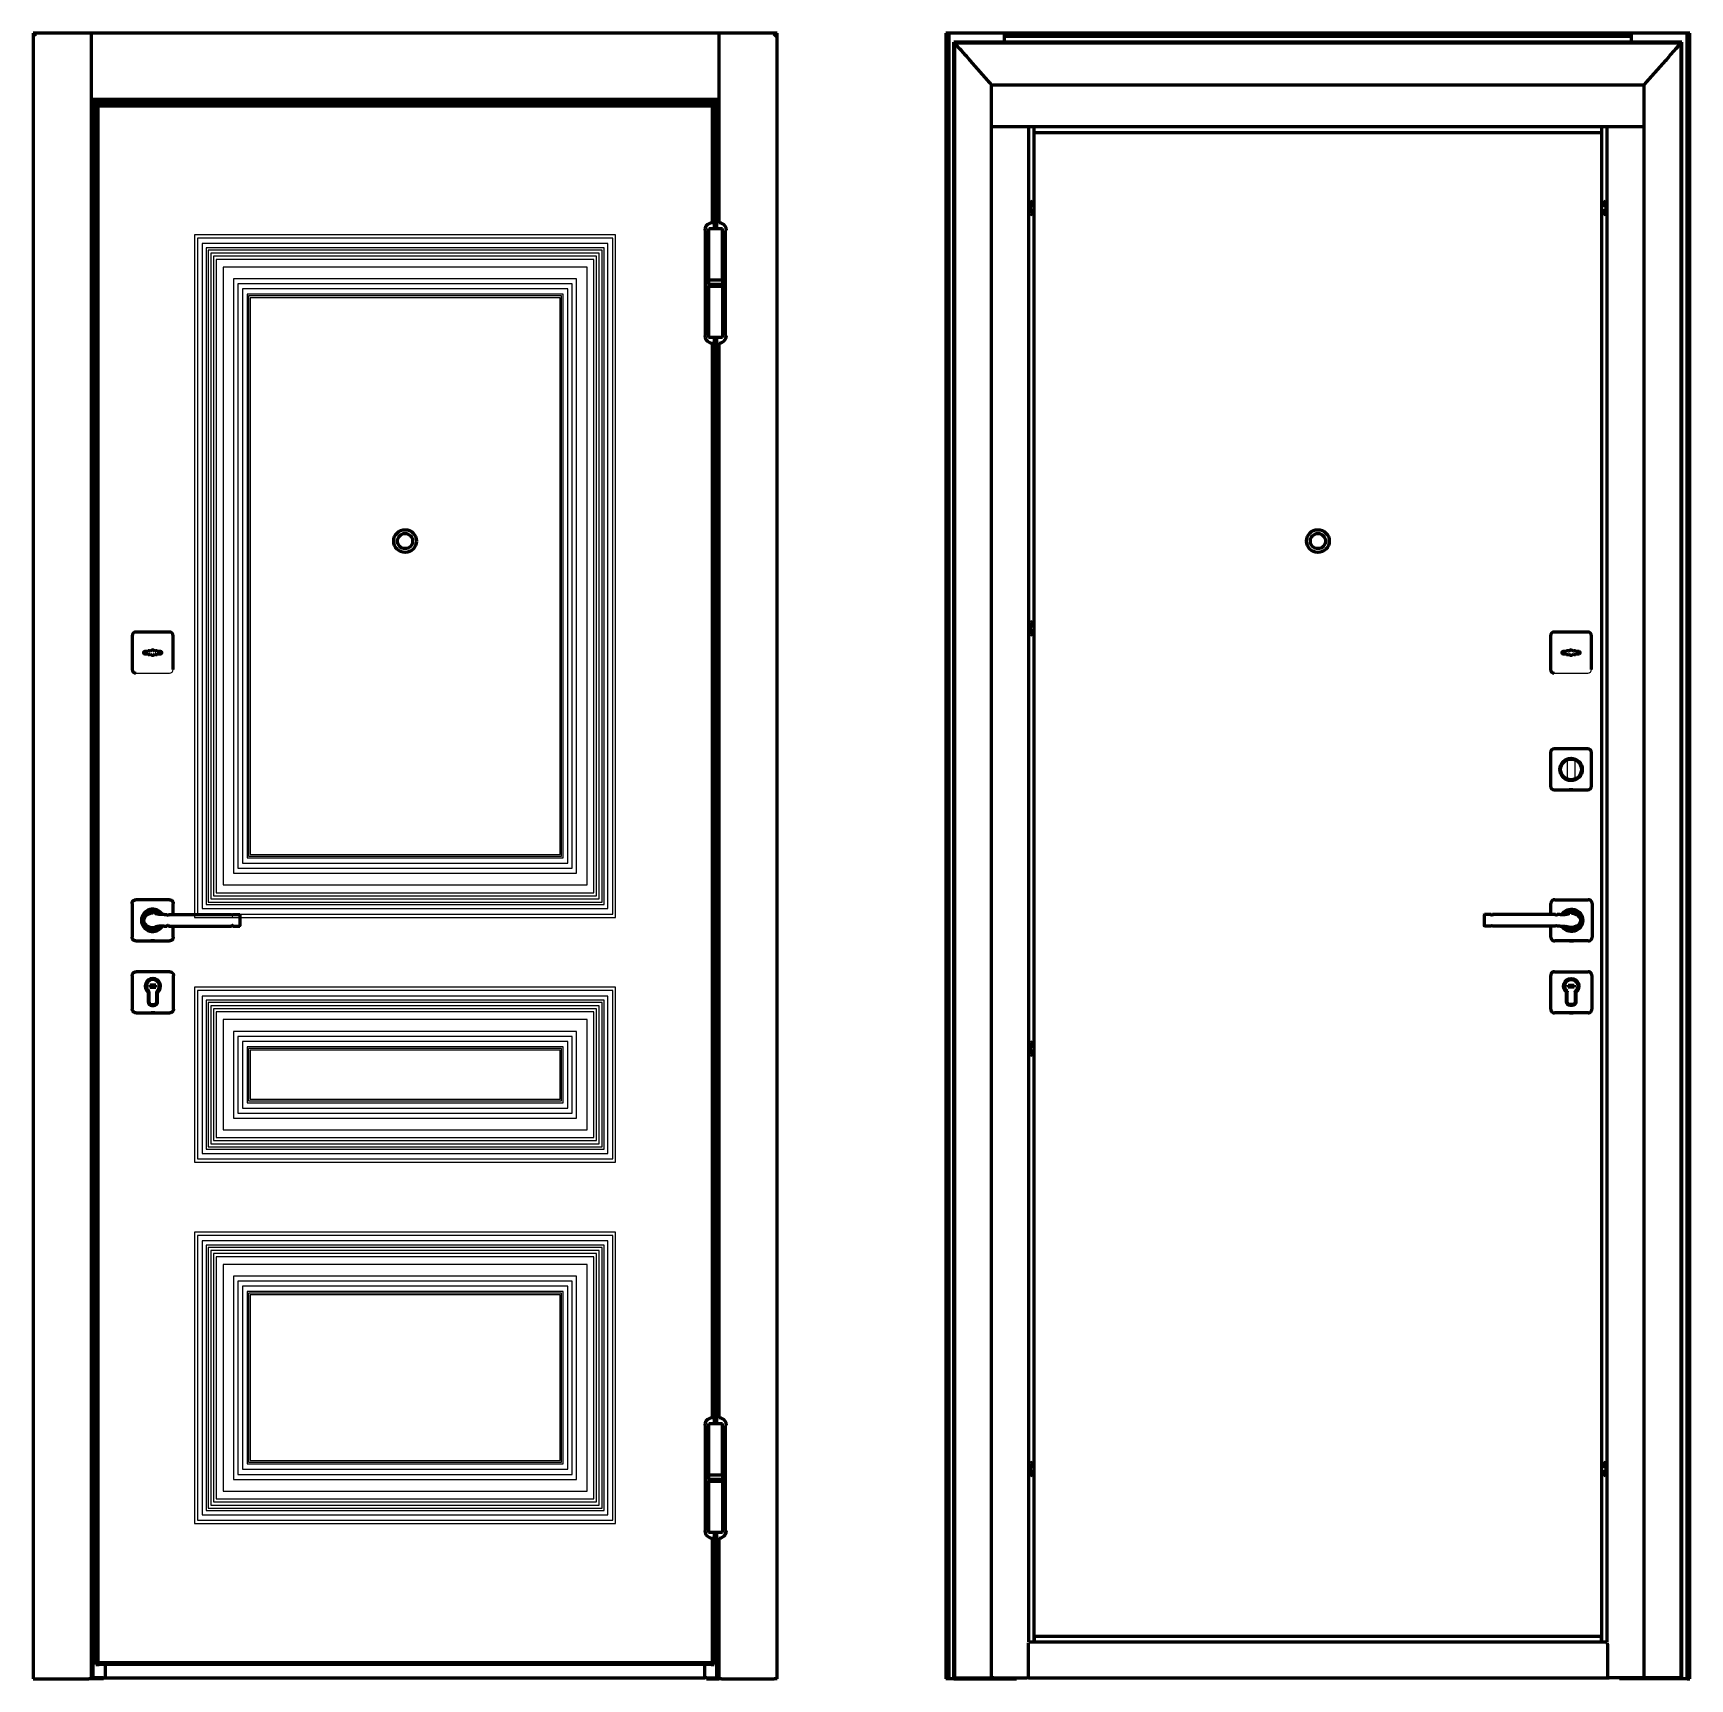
# Model space of a CAD drawing. Header units: millimetres. Extents: x 0 to 2183, y 0 to 2170.
import ezdxf

# ---------------------------------------------------------------- set-up
doc = ezdxf.new("R2010")
doc.units = ezdxf.units.MM
doc.linetypes.add('K5LT_BASIC', pattern=[0])
doc.layers.add('Системный слой', color=7, linetype='Continuous')

# ---------------------------------------------------------------- blocks, each defined once
blk = doc.blocks.new('U5')
at = {"layer": 'Системный слой', "color": 150, "linetype": 'K5LT_BASIC', "lineweight": 60, "true_color": 0x0080ff}
for p, q in [((1426.58, -689.83), (1426.58, -698.69)), ((1436.43, -688.83), (1427.58, -688.83)), ((1437.43, -692.76), (1437.43, -689.83)), ((1435.01, -692.76), (1435.01, -692.76)), ((1435.01, -692.76), (1435.8, -692.76)), ((1436.21, -692.76), (1452.8, -692.76)), ((1453.21, -692.76), (1454.95, -692.76)), ((1455.01, -692.82), (1455.01, -695.7)), ((1435.01, -695.76), (1435.8, -695.76)), ((1436.21, -695.76), (1452.8, -695.76)), ((1437.43, -698.69), (1437.43, -695.76)), ((1453.21, -695.76), (1454.95, -695.76)), ((1427.58, -699.69), (1431.46, -699.69)), ((1431.46, -699.66), (1431.46, -699.69)), ((1431.46, -699.66), (1432.56, -699.66)), ((1431.46, -699.69), (1431.46, -699.69)), ((1431.51, -699.67), (1431.51, -699.66)), ((1432.51, -699.67), (1431.51, -699.67)), ((1432.51, -699.67), (1432.51, -699.66)), ((1432.56, -699.69), (1432.56, -699.66)), ((1432.56, -699.69), (1436.43, -699.69)), ((1432.56, -699.69), (1432.56, -699.69))]:
    blk.add_line(p, q, dxfattribs=at)
for centre, radius, start, end in [((1432.01, -694.26), 2.97, 30.5345, 329.4655), ((1432.01, -694.26), 2.95, 30.7858, 329.2142), ((1435.8, -692.82), 0.06, 16.6015, 90), ((1436.01, -692.76), 0.15, 196.6015, 343.3985), ((1436.21, -692.82), 0.06, 90, 163.3985), ((1452.8, -692.82), 0.06, 16.6015, 90), ((1453.01, -692.76), 0.15, 196.6015, 343.3985), ((1453.21, -692.82), 0.06, 90, 163.3985), ((1454.95, -692.82), 0.06, 0, 90), ((1435.8, -695.7), 0.06, 270, 343.3984), ((1436.01, -695.76), 0.15, 16.6015, 163.3985), ((1436.21, -695.7), 0.06, 196.6016, 270), ((1452.8, -695.7), 0.06, 270, 343.3984), ((1453.01, -695.76), 0.15, 16.6015, 163.3985), ((1453.21, -695.7), 0.06, 196.6016, 270), ((1454.95, -695.7), 0.06, 270, 0)]:
    blk.add_arc(centre, radius, start, end, dxfattribs=at)
for ratio, start_param, end_param in [(0.916667, 4.712389, 8.624715), (0.770833, 4.712389, 8.110711), (0.770833, 4.712389, 8.110711), (0.916667, 3.941656, 4.712389)]:
    blk.add_ellipse((1432.01, -694.26), major_axis=(-2.4, 0), ratio=ratio, start_param=start_param, end_param=end_param, dxfattribs=at)
for points, knots in [([(1426.58, -689.83), (1426.58, -689.79), (1426.58, -689.74), (1426.59, -689.66), (1426.6, -689.62), (1426.62, -689.54), (1426.63, -689.5), (1426.66, -689.42), (1426.68, -689.39), (1426.72, -689.31), (1426.74, -689.28), (1426.79, -689.21), (1426.82, -689.18), (1426.87, -689.12), (1426.9, -689.09), (1426.97, -689.03), (1427, -689.01), (1427.07, -688.96), (1427.11, -688.94), (1427.18, -688.91), (1427.22, -688.89), (1427.3, -688.87), (1427.34, -688.86), (1427.42, -688.84), (1427.46, -688.83), (1427.53, -688.83), (1427.55, -688.83), (1427.58, -688.83)], [0, 0, 0, 0, 5.792638, 5.792638, 11.619184, 11.619184, 17.446547, 17.446547, 23.222375, 23.222375, 29.003924, 29.003924, 34.833107, 34.833107, 40.631634, 40.631634, 46.436736, 46.436736, 52.265293, 52.265293, 58.041451, 58.041451, 63.812714, 63.812714, 69.643921, 69.643921, 73, 73, 73, 73]), ([(1436.43, -688.83), (1436.48, -688.83), (1436.52, -688.83), (1436.6, -688.84), (1436.64, -688.85), (1436.72, -688.87), (1436.76, -688.88), (1436.84, -688.91), (1436.88, -688.93), (1436.95, -688.97), (1436.98, -688.99), (1437.05, -689.04), (1437.08, -689.07), (1437.15, -689.12), (1437.17, -689.15), (1437.23, -689.22), (1437.25, -689.25), (1437.3, -689.32), (1437.32, -689.36), (1437.35, -689.43), (1437.37, -689.47), (1437.4, -689.55), (1437.41, -689.59), (1437.42, -689.67), (1437.43, -689.71), (1437.43, -689.78), (1437.43, -689.8), (1437.43, -689.83)], [0, 0, 0, 0, 5.792638, 5.792638, 11.619184, 11.619184, 17.446547, 17.446547, 23.222375, 23.222375, 29.003924, 29.003924, 34.833107, 34.833107, 40.631634, 40.631634, 46.436736, 46.436736, 52.265293, 52.265293, 58.041451, 58.041451, 63.812714, 63.812714, 69.643921, 69.643921, 73, 73, 73, 73]), ([(1435.01, -692.76), (1435.01, -692.76), (1435, -692.76), (1435, -692.76), (1435, -692.76), (1435, -692.76), (1435, -692.76), (1435, -692.76), (1435, -692.76), (1435, -692.76), (1434.99, -692.76), (1434.99, -692.76), (1434.98, -692.76), (1434.97, -692.76), (1434.96, -692.76), (1434.93, -692.76), (1434.91, -692.76), (1434.85, -692.76), (1434.81, -692.75), (1434.71, -692.75), (1434.65, -692.75), (1434.58, -692.75), (1434.57, -692.75), (1434.56, -692.75), (1434.55, -692.75), (1434.49, -692.74), (1434.43, -692.74), (1434.31, -692.74), (1434.24, -692.73), (1434.13, -692.72), (1434.08, -692.72), (1433.95, -692.71), (1433.86, -692.7), (1433.7, -692.68), (1433.63, -692.67), (1433.49, -692.65), (1433.43, -692.64), (1433.31, -692.63), (1433.25, -692.62), (1433.16, -692.6), (1433.12, -692.59), (1433.05, -692.58), (1433.03, -692.57), (1432.98, -692.56), (1432.97, -692.56), (1432.94, -692.55), (1432.93, -692.55), (1432.92, -692.54), (1432.92, -692.54), (1432.9, -692.54), (1432.9, -692.54), (1432.9, -692.54), (1432.9, -692.54), (1432.89, -692.54), (1432.89, -692.54), (1432.88, -692.53), (1432.88, -692.53), (1432.87, -692.53), (1432.87, -692.53), (1432.86, -692.53), (1432.85, -692.52), (1432.84, -692.52), (1432.83, -692.52), (1432.82, -692.51), (1432.8, -692.51), (1432.78, -692.51), (1432.76, -692.5), (1432.73, -692.49), (1432.71, -692.49), (1432.68, -692.48), (1432.66, -692.48), (1432.63, -692.47), (1432.63, -692.47), (1432.61, -692.47)], [0, 0, 0, 0, 0.00149, 0.00149, 0.00447, 0.00447, 0.010435, 0.010435, 0.022377, 0.022377, 0.046319, 0.046319, 0.094425, 0.094425, 0.191506, 0.191506, 0.388877, 0.388877, 0.79414, 0.79414, 1.390867, 1.390867, 1.493737, 1.493737, 1.576249, 1.576249, 2.126237, 2.126237, 2.894719, 2.894719, 3.414314, 3.414314, 4.465033, 4.465033, 5.515752, 5.515752, 6.566471, 6.566471, 7.644887, 7.644887, 8.677531, 8.677531, 9.672024, 9.672024, 10.584574, 10.584574, 11.415412, 11.415412, 12.24625, 12.24625, 12.420183, 12.420183, 12.54602, 12.54602, 12.671858, 12.671858, 12.797695, 12.797695, 12.923532, 12.923532, 13.04937, 13.04937, 13.175207, 13.175207, 13.301045, 13.301045, 13.53574, 13.53574, 13.770435, 13.770435, 14.00513, 14.00513, 14.193868, 14.193868, 14.193868, 14.193868]), ([(1427.58, -699.69), (1427.58, -699.69), (1427.58, -699.69), (1427.54, -699.68), (1427.49, -699.68), (1427.41, -699.67), (1427.37, -699.66), (1427.29, -699.64), (1427.25, -699.63), (1427.17, -699.6), (1427.13, -699.58), (1427.06, -699.54), (1427.03, -699.52), (1426.96, -699.47), (1426.93, -699.45), (1426.87, -699.39), (1426.84, -699.36), (1426.78, -699.29), (1426.76, -699.26), (1426.71, -699.19), (1426.69, -699.15), (1426.66, -699.08), (1426.64, -699.04), (1426.62, -698.96), (1426.6, -698.92), (1426.59, -698.84), (1426.58, -698.8), (1426.58, -698.73), (1426.58, -698.71), (1426.58, -698.69)], [0, 0, 0, 0, 0.000117, 0.000117, 5.792638, 5.792638, 11.619184, 11.619184, 17.446547, 17.446547, 23.222375, 23.222375, 29.003924, 29.003924, 34.833107, 34.833107, 40.631634, 40.631634, 46.436736, 46.436736, 52.265293, 52.265293, 58.041451, 58.041451, 63.812714, 63.812714, 69.643921, 69.643921, 73, 73, 73, 73]), ([(1435.01, -695.76), (1435.01, -695.76), (1435, -695.76), (1435, -695.76), (1435, -695.76), (1435, -695.76), (1435, -695.76), (1435, -695.76), (1435, -695.76), (1434.99, -695.76), (1434.99, -695.76), (1434.98, -695.76), (1434.97, -695.76), (1434.95, -695.76), (1434.94, -695.76), (1434.9, -695.76), (1434.87, -695.76), (1434.8, -695.76), (1434.74, -695.76), (1434.65, -695.76), (1434.61, -695.76), (1434.56, -695.77), (1434.55, -695.77), (1434.53, -695.77), (1434.53, -695.77), (1434.45, -695.77), (1434.38, -695.77), (1434.29, -695.78), (1434.29, -695.78), (1434.26, -695.78), (1434.25, -695.78), (1434.21, -695.79), (1434.18, -695.79), (1434.11, -695.79), (1434.08, -695.79), (1433.95, -695.81), (1433.86, -695.81), (1433.7, -695.83), (1433.63, -695.84), (1433.49, -695.86), (1433.43, -695.87), (1433.31, -695.89), (1433.25, -695.9), (1433.16, -695.91), (1433.12, -695.92), (1433.05, -695.94), (1433.03, -695.94), (1432.98, -695.95), (1432.97, -695.96), (1432.94, -695.96), (1432.93, -695.96), (1432.92, -695.97), (1432.92, -695.97), (1432.9, -695.97), (1432.9, -695.97), (1432.9, -695.97), (1432.9, -695.97), (1432.89, -695.98), (1432.89, -695.98), (1432.88, -695.98), (1432.88, -695.98), (1432.87, -695.98), (1432.87, -695.98), (1432.86, -695.99), (1432.85, -695.99), (1432.84, -695.99), (1432.83, -696), (1432.82, -696), (1432.8, -696), (1432.78, -696.01), (1432.76, -696.01), (1432.73, -696.02), (1432.71, -696.03), (1432.68, -696.03), (1432.66, -696.04), (1432.63, -696.04), (1432.63, -696.04), (1432.61, -696.05)], [0, 0, 0, 0, 0.004175, 0.004175, 0.00835, 0.00835, 0.0167, 0.0167, 0.0334, 0.0334, 0.0668, 0.0668, 0.133601, 0.133601, 0.267201, 0.267201, 0.534403, 0.534403, 1.045911, 1.045911, 1.494946, 1.494946, 1.577459, 1.577459, 1.642638, 1.642638, 2.41112, 2.41112, 2.516394, 2.516394, 2.670003, 2.670003, 2.977221, 2.977221, 3.415523, 3.415523, 4.466242, 4.466242, 5.516961, 5.516961, 6.56768, 6.56768, 7.646097, 7.646097, 8.678741, 8.678741, 9.673234, 9.673234, 10.585783, 10.585783, 11.416621, 11.416621, 12.247459, 12.247459, 12.421392, 12.421392, 12.547229, 12.547229, 12.673067, 12.673067, 12.798904, 12.798904, 12.924742, 12.924742, 13.050579, 13.050579, 13.176417, 13.176417, 13.302254, 13.302254, 13.536949, 13.536949, 13.771644, 13.771644, 14.00634, 14.00634, 14.195077, 14.195077, 14.195077, 14.195077]), ([(1437.43, -698.69), (1437.43, -698.73), (1437.43, -698.77), (1437.42, -698.85), (1437.41, -698.89), (1437.39, -698.97), (1437.38, -699.01), (1437.35, -699.09), (1437.33, -699.13), (1437.29, -699.2), (1437.27, -699.24), (1437.22, -699.3), (1437.19, -699.34), (1437.14, -699.4), (1437.11, -699.43), (1437.04, -699.48), (1437.01, -699.5), (1436.94, -699.55), (1436.9, -699.57), (1436.83, -699.61), (1436.79, -699.62), (1436.71, -699.65), (1436.67, -699.66), (1436.59, -699.67), (1436.55, -699.68), (1436.48, -699.68), (1436.46, -699.69), (1436.43, -699.69)], [0, 0, 0, 0, 5.792638, 5.792638, 11.619184, 11.619184, 17.446547, 17.446547, 23.222375, 23.222375, 29.003924, 29.003924, 34.833107, 34.833107, 40.631634, 40.631634, 46.436736, 46.436736, 52.265293, 52.265293, 58.041451, 58.041451, 63.812714, 63.812714, 69.643921, 69.643921, 73, 73, 73, 73])]:
    blk.add_open_spline(points, degree=3, knots=knots, dxfattribs=at)
blk = doc.blocks.new('U7')
at = {"layer": 'Системный слой', "color": 150, "linetype": 'K5LT_BASIC', "lineweight": 60, "true_color": 0x0080ff}
for p, q in [((1432.87, -711.38), (1431.27, -711.38)), ((1431.27, -711.38), (1431.27, -711.88)), ((1432.87, -711.88), (1432.87, -711.38)), ((1431.27, -711.88), (1432.87, -711.88))]:
    blk.add_line(p, q, dxfattribs=at)
blk = doc.blocks.new('U6')
at = {"layer": 'Системный слой', "color": 150, "linetype": 'K5LT_BASIC', "lineweight": 60, "true_color": 0x0080ff}
for p, q in [((1426.64, -708.8), (1426.64, -717.66)), ((1436.49, -707.8), (1427.64, -707.8)), ((1437.49, -717.66), (1437.49, -708.8)), ((1430.82, -713.13), (1430.82, -715.7)), ((1430.82, -715.7), (1430.82, -715.73)), ((1431.04, -713.12), (1431.04, -715.68)), ((1433.1, -715.68), (1433.1, -713.12)), ((1433.32, -715.7), (1433.32, -713.13)), ((1433.32, -715.73), (1433.32, -715.7)), ((1427.64, -718.66), (1431.52, -718.66)), ((1431.52, -718.63), (1431.52, -718.66)), ((1431.52, -718.63), (1432.62, -718.63)), ((1431.52, -718.66), (1431.52, -718.66)), ((1431.57, -718.64), (1431.57, -718.63)), ((1432.57, -718.64), (1431.57, -718.64)), ((1431.82, -716.7), (1432.32, -716.7)), ((1431.82, -716.73), (1432.32, -716.73)), ((1431.84, -716.48), (1432.3, -716.48)), ((1432.57, -718.64), (1432.57, -718.63)), ((1432.62, -718.66), (1432.62, -718.63)), ((1432.62, -718.66), (1436.49, -718.66)), ((1432.62, -718.66), (1432.62, -718.66))]:
    blk.add_line(p, q, dxfattribs=at)
for centre, radius, start, end in [((1432.07, -711.63), 2, 311.2306, 228.7694), ((1432.07, -711.62), 1.96, 309.6246, 230.3754), ((1432.07, -711.62), 1.74, 309.3469, 230.6531), ((1430.62, -713.29), 0.2, 0, 48.7694), ((1431.82, -715.7), 1, 180, 270), ((1431.82, -715.73), 1, 180, 270), ((1430.84, -713.12), 0.2, 359.9998, 50.6531), ((1431.84, -715.68), 0.8, 179.9998, 270), ((1432.3, -715.68), 0.8, 270, 0.0002), ((1432.32, -715.7), 1, 270, 0), ((1432.32, -715.73), 1, 270, 0), ((1433.3, -713.12), 0.2, 129.3469, 180.0002), ((1433.52, -713.29), 0.2, 131.2306, 180)]:
    blk.add_arc(centre, radius, start, end, dxfattribs=at)
for points in [[(1426.64, -708.8), (1426.64, -708.76), (1426.64, -708.72), (1426.65, -708.64), (1426.66, -708.6), (1426.68, -708.51), (1426.69, -708.47), (1426.72, -708.4), (1426.74, -708.36), (1426.78, -708.29), (1426.8, -708.25), (1426.85, -708.18), (1426.88, -708.15), (1426.93, -708.09), (1426.96, -708.06), (1427.03, -708.01), (1427.06, -707.98), (1427.13, -707.94), (1427.17, -707.92), (1427.24, -707.88), (1427.28, -707.87), (1427.36, -707.84), (1427.4, -707.83), (1427.48, -707.81), (1427.52, -707.81), (1427.59, -707.8), (1427.61, -707.8), (1427.64, -707.8)], [(1436.49, -707.8), (1436.54, -707.8), (1436.58, -707.81), (1436.66, -707.82), (1436.7, -707.82), (1436.78, -707.84), (1436.82, -707.86), (1436.9, -707.89), (1436.94, -707.9), (1437.01, -707.94), (1437.05, -707.97), (1437.11, -708.02), (1437.15, -708.04), (1437.21, -708.1), (1437.23, -708.13), (1437.29, -708.19), (1437.31, -708.23), (1437.36, -708.3), (1437.38, -708.33), (1437.41, -708.41), (1437.43, -708.45), (1437.46, -708.53), (1437.47, -708.57), (1437.48, -708.65), (1437.49, -708.69), (1437.49, -708.75), (1437.49, -708.78), (1437.49, -708.8)], [(1427.64, -718.66), (1427.6, -718.66), (1427.55, -718.66), (1427.47, -718.65), (1427.43, -718.64), (1427.35, -718.62), (1427.31, -718.61), (1427.23, -718.57), (1427.19, -718.56), (1427.12, -718.52), (1427.09, -718.5), (1427.02, -718.45), (1426.99, -718.42), (1426.93, -718.36), (1426.9, -718.33), (1426.84, -718.27), (1426.82, -718.24), (1426.77, -718.17), (1426.75, -718.13), (1426.72, -718.05), (1426.7, -718.02), (1426.68, -717.94), (1426.66, -717.9), (1426.65, -717.81), (1426.64, -717.77), (1426.64, -717.71), (1426.64, -717.68), (1426.64, -717.66)], [(1437.49, -717.66), (1437.49, -717.7), (1437.49, -717.74), (1437.48, -717.83), (1437.47, -717.87), (1437.45, -717.95), (1437.44, -717.99), (1437.41, -718.06), (1437.39, -718.1), (1437.35, -718.18), (1437.33, -718.21), (1437.28, -718.28), (1437.25, -718.31), (1437.2, -718.37), (1437.17, -718.4), (1437.1, -718.45), (1437.07, -718.48), (1437, -718.52), (1436.96, -718.54), (1436.89, -718.58), (1436.85, -718.6), (1436.77, -718.62), (1436.73, -718.63), (1436.65, -718.65), (1436.61, -718.65), (1436.54, -718.66), (1436.52, -718.66), (1436.49, -718.66)]]:
    blk.add_open_spline(points, degree=3, knots=[0, 0, 0, 0, 5.792638, 5.792638, 11.619184, 11.619184, 17.446547, 17.446547, 23.222375, 23.222375, 29.003924, 29.003924, 34.833107, 34.833107, 40.631634, 40.631634, 46.436736, 46.436736, 52.265293, 52.265293, 58.041451, 58.041451, 63.812714, 63.812714, 69.643921, 69.643921, 73, 73, 73, 73], dxfattribs=at)
at = {"layer": 'Системный слой'}
blk.add_blockref('U7', (0, 0), dxfattribs=at)

msp = doc.modelspace()

# ---------------------------------------------------------------- linework, layer by layer
at = {"color": 150, "true_color": 0x0080ff}
for p, q in [((135.4, 1325.8), (179.7, 1325.8)), ((2004.7, 1325.8), (2049, 1325.8))]:
    msp.add_line(p, q, dxfattribs=at)
at = {"color": 5}
for p, q in [((2021.9, 1210.9), (2021.9, 1187.1)), ((2031.9, 1210.9), (2031.9, 1187.1))]:
    msp.add_line(p, q, dxfattribs=at)
at = {"color": 150, "lineweight": 60, "true_color": 0x0080ff}
for centre in [(135.4, 1330.8), (2004.7, 1330.8)]:
    msp.add_arc(centre, 5, 180, 270, dxfattribs=at)
at = {"color": 150, "true_color": 0x0080ff}
for centre in [(179.7, 1330.8), (2049, 1330.8)]:
    msp.add_arc(centre, 5, 270, 0, dxfattribs=at)
at = {"layer": 'A-29', "color": 251, "true_color": 0x636466}
for points in [[(767.7, 1903.8), (212.7, 1903.8), (212.7, 1003.9), (767.7, 1003.9)], [(730, 1861.2), (250.4, 1861.2), (250.4, 1046.6), (730, 1046.6)], [(716.3, 1845.7), (264.1, 1845.7), (264.1, 1062), (716.3, 1062)], [(704.6, 1832.5), (275.8, 1832.5), (275.8, 1075.3), (704.6, 1075.3)], [(698.4, 1825.5), (282, 1825.5), (282, 1082.3), (698.4, 1082.3)], [(694.4, 1820.9), (286, 1820.9), (286, 1086.8), (694.4, 1086.8)], [(767.7, 911.7), (212.7, 911.7), (212.7, 681.2), (767.7, 681.2)], [(730, 869.1), (250.4, 869.1), (250.4, 723.9), (730, 723.9)], [(716.3, 853.6), (264.1, 853.6), (264.1, 739.4), (716.3, 739.4)], [(704.6, 840.3), (275.8, 840.3), (275.8, 752.6), (704.6, 752.6)], [(698.4, 833.3), (282, 833.3), (282, 759.6), (698.4, 759.6)], [(694.4, 828.8), (286, 828.8), (286, 764.1), (694.4, 764.1)], [(767.7, 589), (212.7, 589), (212.7, 204.9), (767.7, 204.9)], [(730, 546.4), (250.4, 546.4), (250.4, 247.5), (730, 247.5)], [(716.3, 530.9), (264.1, 530.9), (264.1, 263), (716.3, 263)], [(704.6, 517.6), (275.8, 517.6), (275.8, 276.3), (704.6, 276.3)], [(698.4, 510.6), (282, 510.6), (282, 283.3), (698.4, 283.3)], [(694.4, 506.1), (286, 506.1), (286, 287.8), (694.4, 287.8)]]:
    msp.add_lwpolyline(points, close=True, dxfattribs=at)
at = {"layer": 'A-29', "color": 12, "true_color": 0xcc0000}
for points in [[(763.8, 1899.5), (216.6, 1899.5), (216.6, 1008.2), (763.8, 1008.2)], [(757.5, 1892.3), (222.9, 1892.3), (222.9, 1015.4), (757.5, 1015.4)], [(752.5, 1886.7), (227.9, 1886.7), (227.9, 1021), (752.5, 1021)], [(710.4, 1839.1), (270, 1839.1), (270, 1068.7), (710.4, 1068.7)], [(763.8, 907.4), (216.6, 907.4), (216.6, 685.5), (763.8, 685.5)], [(757.5, 900.2), (222.9, 900.2), (222.9, 692.7), (757.5, 692.7)], [(752.5, 894.6), (227.9, 894.6), (227.9, 698.3), (752.5, 698.3)], [(710.4, 847), (270, 847), (270, 746), (710.4, 746)], [(763.8, 584.7), (216.6, 584.7), (216.6, 209.2), (763.8, 209.2)], [(757.5, 577.5), (222.9, 577.5), (222.9, 216.4), (757.5, 216.4)], [(752.5, 571.9), (227.9, 571.9), (227.9, 222), (752.5, 222)], [(710.4, 524.3), (270, 524.3), (270, 269.6), (710.4, 269.6)]]:
    msp.add_lwpolyline(points, close=True, dxfattribs=at)
at = {"layer": 'A-29', "color": 4}
for points in [[(749.8, 1883.6), (230.6, 1883.6), (230.6, 1024.1), (749.8, 1024.1)], [(746.2, 1879.5), (234.2, 1879.5), (234.2, 1028.2), (746.2, 1028.2)], [(742.6, 1875.4), (237.8, 1875.4), (237.8, 1032.3), (742.6, 1032.3)], [(739, 1871.3), (241.4, 1871.3), (241.4, 1036.4), (739, 1036.4)], [(749.8, 891.5), (230.6, 891.5), (230.6, 701.4), (749.8, 701.4)], [(746.2, 887.4), (234.2, 887.4), (234.2, 705.5), (746.2, 705.5)], [(742.6, 883.3), (237.8, 883.3), (237.8, 709.6), (742.6, 709.6)], [(739, 879.2), (241.4, 879.2), (241.4, 713.7), (739, 713.7)], [(749.8, 568.8), (230.6, 568.8), (230.6, 225.1), (749.8, 225.1)], [(746.2, 564.7), (234.2, 564.7), (234.2, 229.2), (746.2, 229.2)], [(742.6, 560.6), (237.8, 560.6), (237.8, 233.3), (742.6, 233.3)], [(739, 556.5), (241.4, 556.5), (241.4, 237.4), (739, 237.4)]]:
    msp.add_lwpolyline(points, close=True, dxfattribs=at)
at = {"layer": 'A-29', "color": 3}
for points in [[(696.4, 1823.2), (284, 1823.2), (284, 1084.5), (696.4, 1084.5)], [(696.4, 831.1), (284, 831.1), (284, 761.9), (696.4, 761.9)], [(696.4, 508.4), (284, 508.4), (284, 285.5), (696.4, 285.5)]]:
    msp.add_lwpolyline(points, close=True, dxfattribs=at)
at = {"layer": 'Системный слой', "color": 150, "linetype": 'K5LT_BASIC', "lineweight": 60, "true_color": 0x0080ff}
for p, q in [((980.4, 2169.7), (0, 2169.7)), ((3.6, 2165.6), (0, 2169.7)), ((0, 2169.7), (0, 0)), ((3.6, 2165.6), (0, 2169.7)), ((980.4, 2169.7), (0, 2169.7)), ((3.6, 2165.6), (0, 2169.7)), ((0, 2169.7), (0, 0)), ((3.6, 2165.6), (0, 2169.7)), ((76.9, 0), (76.9, 2169.7)), ((903.5, 2169.7), (903.5, 1919.7)), ((976.8, 2165.6), (980.4, 2169.7)), ((976.8, 2165.6), (980.4, 2169.7)), ((976.8, 2165.6), (980.4, 2169.7)), ((976.8, 2165.6), (980.4, 2169.7)), ((980.4, 0), (980.4, 2169.7)), ((980.4, 0), (980.4, 2169.7)), ((1203.1, 2169.7), (1203.1, 0)), ((1203.1, 2169.7), (1203.1, 0)), ((2183.5, 2169.7), (1203.1, 2169.7)), ((2183.5, 2169.7), (1203.1, 2169.7)), ((1206.7, 2169.7), (1206.7, 0)), ((1280, 2157.9), (1280, 2169.7)), ((1280, 2165.6), (2106.5, 2165.6)), ((2106.5, 2157.9), (2106.5, 2169.7)), ((2179.9, 0), (2179.9, 2169.7)), ((2183.5, 0), (2183.5, 2169.7)), ((2183.5, 0), (2183.5, 2169.7)), ((1206.7, 2159.4), (1206.7, 0)), ((1214.6, 2156.6), (1213.5, 2157.9)), ((1213.5, 1.5), (1213.5, 2157.9)), ((1214.6, 2156.6), (1213.5, 2157.9)), ((1214.6, 2156.6), (1213.5, 2157.9)), ((1213.5, 1.5), (1213.5, 2157.9)), ((1214.6, 2156.6), (1213.5, 2157.9)), ((2173.1, 2157.9), (1213.5, 2157.9)), ((1214.6, 2156.6), (1213.5, 2157.9)), ((1214.6, 2156.6), (1213.5, 2157.9)), ((2173.1, 2157.9), (1213.5, 2157.9)), ((1214.6, 2156.6), (1213.5, 2157.9)), ((1214.6, 2156.6), (1213.5, 2157.9)), ((2123.3, 2157.9), (1213.5, 2157.9)), ((2123.3, 2157.9), (1213.5, 2157.9)), ((1216.2, 2154.8), (1214.6, 2156.6)), ((1214.6, 1.5), (1214.6, 2156.6)), ((1216.2, 2154.8), (1214.6, 2156.6)), ((1216.2, 2154.8), (1214.6, 2156.6)), ((1214.6, 1.5), (1214.6, 2156.6)), ((1216.2, 2154.8), (1214.6, 2156.6)), ((2172, 2156.6), (1214.6, 2156.6)), ((2172, 2156.6), (1214.6, 2156.6)), ((2123.3, 2156.6), (1214.6, 2156.6)), ((2123.3, 2156.6), (1214.6, 2156.6)), ((1221.9, 2148.4), (1216.2, 2154.8)), ((1221.9, 2148.4), (1216.2, 2154.8)), ((1221.9, 2148.4), (1216.2, 2154.8)), ((1221.9, 2148.4), (1216.2, 2154.8)), ((1223.4, 2146.7), (1221.9, 2148.4)), ((1223.4, 2146.7), (1221.9, 2148.4)), ((1223.4, 2146.7), (1221.9, 2148.4)), ((1223.4, 2146.7), (1221.9, 2148.4)), ((1228.9, 2140.4), (1223.4, 2146.7)), ((1228.9, 2140.4), (1223.4, 2146.7)), ((1228.9, 2140.4), (1223.4, 2146.7)), ((1228.9, 2140.4), (1223.4, 2146.7)), ((1230.5, 2138.7), (1228.9, 2140.4)), ((1230.5, 2138.7), (1228.9, 2140.4)), ((1230.5, 2138.7), (1228.9, 2140.4)), ((1230.5, 2138.7), (1228.9, 2140.4)), ((2156.1, 2138.7), (2157.6, 2140.4)), ((2156.1, 2138.7), (2157.6, 2140.4)), ((2156.1, 2138.7), (2157.6, 2140.4)), ((2156.1, 2138.7), (2157.6, 2140.4)), ((2156.1, 2138.7), (2157.6, 2140.4)), ((2156.1, 2138.7), (2157.6, 2140.4)), ((2157.6, 2140.4), (2163.2, 2146.7)), ((2157.6, 2140.4), (2163.2, 2146.7)), ((2157.6, 2140.4), (2163.2, 2146.7)), ((2157.6, 2140.4), (2163.2, 2146.7)), ((2157.6, 2140.4), (2163.2, 2146.7)), ((2157.6, 2140.4), (2163.2, 2146.7)), ((2163.2, 2146.7), (2164.7, 2148.4)), ((2163.2, 2146.7), (2164.7, 2148.4)), ((2163.2, 2146.7), (2164.7, 2148.4)), ((2163.2, 2146.7), (2164.7, 2148.4)), ((2163.2, 2146.7), (2164.7, 2148.4)), ((2163.2, 2146.7), (2164.7, 2148.4)), ((2164.7, 2148.4), (2173.1, 2157.9)), ((2164.7, 2148.4), (2170.4, 2154.8)), ((2170.4, 2154.8), (2164.7, 2148.4)), ((2164.7, 2148.4), (2170.4, 2154.8)), ((2164.7, 2148.4), (2170.4, 2154.8)), ((2170.4, 2154.8), (2164.7, 2148.4)), ((2172, 1.5), (2172, 2156.6)), ((2172, 1.5), (2172, 2156.6)), ((2172, 1.5), (2172, 2156.6)), ((2172, 1.5), (2172, 2156.6)), ((2173.1, 1.5), (2173.1, 2157.9)), ((2173.1, 1.5), (2173.1, 2157.9)), ((2173.1, 1.5), (2173.1, 2157.9)), ((2173.1, 1.5), (2173.1, 2157.9)), ((2179.9, 0), (2179.9, 2159.4)), ((1234.1, 2134.5), (1230.5, 2138.7)), ((1234.1, 2134.5), (1230.5, 2138.7)), ((1234.1, 2134.5), (1230.5, 2138.7)), ((1234.1, 2134.5), (1230.5, 2138.7)), ((1234.8, 2133.7), (1234.1, 2134.5)), ((1234.8, 2133.7), (1234.1, 2134.5)), ((1234.8, 2133.7), (1234.1, 2134.5)), ((1234.8, 2133.7), (1234.1, 2134.5)), ((1261, 2104.2), (1234.8, 2133.7)), ((1261, 2104.2), (1234.8, 2133.7)), ((1261, 2104.2), (1234.8, 2133.7)), ((1261.7, 2103.4), (1234.8, 2133.7)), ((2123.3, 2101.5), (2151.7, 2133.7)), ((2125.6, 2104.2), (2151.7, 2133.7)), ((2125.6, 2104.2), (2151.7, 2133.7)), ((2125.6, 2104.2), (2151.7, 2133.7)), ((2125.6, 2104.2), (2151.7, 2133.7)), ((2125.6, 2104.2), (2151.7, 2133.7)), ((2151.7, 2133.7), (2152.5, 2134.5)), ((2151.7, 2133.7), (2152.5, 2134.5)), ((2151.7, 2133.7), (2152.5, 2134.5)), ((2151.7, 2133.7), (2152.5, 2134.5)), ((2151.7, 2133.7), (2152.5, 2134.5)), ((2151.7, 2133.7), (2152.5, 2134.5)), ((2152.5, 2134.5), (2156.1, 2138.7)), ((2156.1, 2138.7), (2152.5, 2134.5)), ((2152.5, 2134.5), (2156.1, 2138.7)), ((2152.5, 2134.5), (2156.1, 2138.7)), ((2156.1, 2138.7), (2152.5, 2134.5)), ((2152.5, 2134.5), (2156.1, 2138.7)), ((1261.7, 2103.4), (1261, 2104.2)), ((1261.7, 2103.4), (1261, 2104.2)), ((1261.7, 2103.4), (1261, 2104.2)), ((1261.7, 2103.4), (1261, 2104.2)), ((1263.3, 2101.5), (1261.7, 2103.4)), ((1263.3, 2101.5), (1261.7, 2103.4)), ((1263.3, 2101.5), (1261.7, 2103.4)), ((1263.3, 2101.5), (1261.7, 2103.4)), ((1263.3, 1.5), (1263.3, 2101.5)), ((1263.3, 1.5), (1263.3, 2101.5)), ((1263.3, 2101.5), (2123.3, 2101.5)), ((2123.3, 1.5), (2123.3, 2101.5)), ((2123.3, 1.5), (2123.3, 2101.5)), ((2123.3, 1.5), (2123.3, 2101.5)), ((2123.3, 1.5), (2123.3, 2101.5)), ((76.9, 0), (76.9, 2082.6)), ((76.9, 2082.6), (903.5, 2082.6)), ((79.2, 1.5), (79.2, 2080)), ((80.4, 2078.7), (79.2, 2080)), ((79.2, 2080), (901.2, 2080)), ((80.4, 2078.7), (79.2, 2080)), ((79.2, 1.5), (79.2, 2080)), ((80.4, 2078.7), (79.2, 2080)), ((79.2, 1.5), (79.2, 2080)), ((80.4, 2078.7), (79.2, 2080)), ((79.2, 2080), (901.2, 2080)), ((80.4, 2078.7), (79.2, 2080)), ((79.2, 1.5), (79.2, 2080)), ((80.4, 2078.7), (79.2, 2080)), ((82.8, 2075.9), (80.4, 2078.7)), ((80.4, 2078.7), (82.8, 2075.9)), ((82.8, 2075.9), (80.4, 2078.7)), ((82.8, 2075.9), (80.4, 2078.7)), ((80.4, 2078.7), (82.8, 2075.9)), ((82.8, 2075.9), (80.4, 2078.7)), ((86.9, 2075.9), (82.8, 2075.9)), ((82.8, 19), (82.8, 2075.9)), ((86.9, 2075.9), (82.8, 2075.9)), ((82.8, 19), (82.8, 2075.9)), ((86.9, 2075.9), (87, 2075.9)), ((86.9, 2075.9), (87, 2075.9)), ((87, 2075.9), (893.4, 2075.9)), ((87, 2075.9), (893.4, 2075.9)), ((893.4, 2075.9), (893.5, 2075.9)), ((893.4, 2075.9), (893.5, 2075.9)), ((897.6, 2075.9), (893.5, 2075.9)), ((897.6, 2075.9), (893.5, 2075.9)), ((897.6, 2075.9), (900, 2078.7)), ((897.6, 2075.9), (900, 2078.7)), ((897.6, 2075.9), (900, 2078.7)), ((897.6, 2075.9), (900, 2078.7)), ((897.6, 2075.9), (897.6, 1912)), ((897.6, 2075.9), (897.6, 1912)), ((900, 2078.7), (901.2, 2080)), ((900, 2078.7), (901.2, 2080)), ((900, 2078.7), (901.2, 2080)), ((900, 2078.7), (901.2, 2080)), ((901.2, 1912), (901.2, 2080)), ((901.2, 1912), (901.2, 2080)), ((903.5, 2082.6), (903.5, 1919.7)), ((2123.3, 2046.2), (1263.3, 2046.2)), ((2074.4, 2046.2), (1312.2, 2046.2)), ((1312.2, 48.7), (1312.2, 2046.2)), ((1312.2, 48.7), (1312.2, 2046.2)), ((1319, 2046.2), (1319, 48.7)), ((1319, 2046.2), (1319, 48.7)), ((1319.4, 2040), (1319.4, 2046.2)), ((1319.4, 2040), (1319.4, 2046.2)), ((1319.4, 2040), (1319.4, 2038.7)), ((1319.4, 2040), (1319.4, 2038.7)), ((1319.4, 2038.7), (2067.2, 2038.7)), ((1319.4, 2038.7), (2067.2, 2038.7)), ((2067.2, 2046.2), (2067.2, 2040)), ((2067.2, 2046.2), (2067.2, 2040)), ((2067.2, 2038.7), (2067.2, 2040)), ((2067.2, 2038.7), (2067.2, 2040)), ((2067.6, 48.7), (2067.6, 2046.2)), ((2067.6, 48.7), (2067.6, 2046.2)), ((2074.4, 48.7), (2074.4, 2046.2)), ((2074.4, 48.7), (2074.4, 2046.2)), ((2074.4, 48.7), (2074.4, 2046.2)), ((2074.4, 48.7), (2074.4, 2046.2)), ((1312.2, 1949.2), (1312.2, 1940.6)), ((1312.2, 1949.2), (1312.2, 1940.6)), ((2074.4, 1929.2), (2074.4, 1949.2)), ((2074.4, 1929.2), (2074.4, 1949.2)), ((1312.2, 1940.6), (1312.2, 1929.2)), ((1312.2, 1940.6), (1312.2, 1929.2)), ((1314, 1940.2), (1314, 1938.2)), ((1314, 1940.2), (1314, 1938.2)), ((2072.6, 1940.2), (2072.6, 1938.2)), ((2072.6, 1940.2), (2072.6, 1938.2)), ((886.3, 1771.2), (886.3, 1909.5)), ((890.4, 1844.4), (890.4, 1912)), ((890.4, 1912), (908.4, 1912)), ((890.4, 1844.4), (890.4, 1912)), ((890.4, 1912), (908.4, 1912)), ((908.4, 1844.4), (908.4, 1912)), ((908.4, 1844.4), (908.4, 1912)), ((912.5, 1771.2), (912.5, 1909.5)), ((912.5, 1771.2), (912.5, 1909.5)), ((890.8, 1844.4), (890.3, 1843.9)), ((890.8, 1844.4), (890.3, 1843.9)), ((903.6, 1843.9), (890.3, 1843.9)), ((890.3, 1843.9), (890.3, 1838.3)), ((903.6, 1843.9), (890.3, 1843.9)), ((890.3, 1843.9), (890.3, 1838.3)), ((890.3, 1838.3), (890.8, 1836.7)), ((903.6, 1838.3), (890.3, 1838.3)), ((890.3, 1838.3), (890.8, 1836.7)), ((903.6, 1838.3), (890.3, 1838.3)), ((890.3, 1836.2), (908.4, 1836.2)), ((890.3, 1836.2), (890.3, 1768.6)), ((890.3, 1836.2), (908.4, 1836.2)), ((890.3, 1836.2), (890.3, 1768.6)), ((890.4, 1844.4), (908.4, 1844.4)), ((890.4, 1844.4), (908.4, 1844.4)), ((903.4, 1836.7), (890.8, 1836.7)), ((903.4, 1836.7), (890.8, 1836.7)), ((891.2, 1836.7), (891.2, 1836.2)), ((891.2, 1836.7), (891.2, 1836.2)), ((908, 1836.7), (903.4, 1836.7)), ((908, 1836.7), (903.4, 1836.7)), ((908.4, 1843.9), (903.6, 1843.9)), ((908.4, 1843.9), (903.6, 1843.9)), ((908.4, 1838.3), (903.6, 1838.3)), ((908.4, 1838.3), (903.6, 1838.3)), ((907.5, 1836.7), (907.5, 1836.2)), ((907.5, 1836.7), (907.5, 1836.2)), ((908, 1844.4), (908.4, 1843.9)), ((908, 1844.4), (908.4, 1843.9)), ((908.4, 1838.3), (908, 1836.7)), ((908.4, 1838.3), (908, 1836.7)), ((908.4, 1843.9), (908.4, 1838.3)), ((908.4, 1843.9), (908.4, 1838.3)), ((908.4, 1836.2), (908.4, 1768.6)), ((908.4, 1836.2), (908.4, 1768.6)), ((908.4, 1768.6), (890.3, 1768.6)), ((908.4, 1768.6), (890.3, 1768.6)), ((897.6, 1768.6), (897.6, 1758.4)), ((897.6, 1768.6), (897.6, 1758.4)), ((897.6, 1758.4), (897.6, 336.5)), ((897.6, 1758.4), (897.6, 336.5)), ((901.2, 1758.4), (901.2, 1768.6)), ((901.2, 1758.4), (901.2, 1768.6)), ((901.2, 336.5), (901.2, 1758.4)), ((901.2, 336.5), (901.2, 1758.4)), ((903.5, 1760.9), (903.5, 1758.4)), ((903.5, 1760.9), (903.5, 1758.4)), ((903.5, 1758.4), (903.5, 344.2)), ((903.5, 1758.4), (903.5, 344.2)), ((179.7, 1380.1), (135.4, 1380.1)), ((1312.2, 1395), (1312.2, 1386.4)), ((1312.2, 1395), (1312.2, 1386.4)), ((1312.2, 1386.4), (1312.2, 1375)), ((1312.2, 1386.4), (1312.2, 1375)), ((1314, 1386), (1314, 1384)), ((1314, 1386), (1314, 1384)), ((2049, 1380.1), (2004.7, 1380.1)), ((130.4, 1375.1), (130.4, 1330.8)), ((151.5, 1354.5), (147, 1354.5)), ((153.5, 1355.5), (151.5, 1355.5)), ((151.5, 1355.5), (151.5, 1354.5)), ((153.5, 1354.5), (153.5, 1355.5)), ((154.4, 1354.5), (153.5, 1354.5)), ((161.5, 1354.5), (160.7, 1354.5)), ((161.5, 1355.5), (161.5, 1354.5)), ((163.5, 1355.5), (161.5, 1355.5)), ((163.5, 1354.5), (163.5, 1355.5)), ((168, 1354.5), (163.5, 1354.5)), ((184.7, 1330.8), (184.7, 1375.1)), ((1999.7, 1375.1), (1999.7, 1330.8)), ((2020.9, 1354.5), (2016.4, 1354.5)), ((2022.9, 1355.5), (2020.9, 1355.5)), ((2020.9, 1355.5), (2020.9, 1354.5)), ((2022.9, 1354.5), (2022.9, 1355.5)), ((2023.7, 1354.5), (2022.9, 1354.5)), ((2030.9, 1354.5), (2030, 1354.5)), ((2030.9, 1355.5), (2030.9, 1354.5)), ((2032.9, 1355.5), (2030.9, 1355.5)), ((2032.9, 1354.5), (2032.9, 1355.5)), ((2037.4, 1354.5), (2032.9, 1354.5)), ((2054, 1330.8), (2054, 1375.1)), ((147, 1351.5), (151.5, 1351.5)), ((151.5, 1351.5), (151.5, 1350.5)), ((151.5, 1350.5), (153.5, 1350.5)), ((153.5, 1351.5), (154.4, 1351.5)), ((153.5, 1350.5), (153.5, 1351.5)), ((160.7, 1351.5), (161.5, 1351.5)), ((161.5, 1351.5), (161.5, 1350.5)), ((161.5, 1350.5), (163.5, 1350.5)), ((163.5, 1350.5), (163.5, 1351.5)), ((163.5, 1351.5), (168, 1351.5)), ((2016.4, 1351.5), (2020.9, 1351.5)), ((2020.9, 1351.5), (2020.9, 1350.5)), ((2020.9, 1350.5), (2022.9, 1350.5)), ((2022.9, 1351.5), (2023.7, 1351.5)), ((2022.9, 1350.5), (2022.9, 1351.5)), ((2030, 1351.5), (2030.9, 1351.5)), ((2030.9, 1351.5), (2030.9, 1350.5)), ((2030.9, 1350.5), (2032.9, 1350.5)), ((2032.9, 1350.5), (2032.9, 1351.5)), ((2032.9, 1351.5), (2037.4, 1351.5)), ((2049, 1226.1), (2004.7, 1226.1)), ((1999.7, 1221.1), (1999.7, 1176.9)), ((2054, 1176.9), (2054, 1221.1)), ((2004.7, 1171.9), (2024.1, 1171.9)), ((2024.1, 1172), (2024.1, 1171.9)), ((2024.1, 1172), (2029.6, 1172)), ((2024.1, 1171.9), (2024.1, 1171.9)), ((2024.4, 1171.9), (2024.4, 1172)), ((2029.4, 1171.9), (2024.4, 1171.9)), ((2029.4, 1171.9), (2029.4, 1172)), ((2029.6, 1171.9), (2029.6, 1172)), ((2029.6, 1171.9), (2049, 1171.9)), ((2029.6, 1171.9), (2029.6, 1171.9)), ((1312.2, 840.8), (1312.2, 832.2)), ((1312.2, 840.8), (1312.2, 832.2)), ((1312.2, 832.2), (1312.2, 820.8)), ((1312.2, 832.2), (1312.2, 820.8)), ((1314, 831.8), (1314, 829.8)), ((1314, 831.8), (1314, 829.8)), ((886.3, 195.7), (886.3, 334)), ((886.3, 195.7), (886.3, 334)), ((886.3, 195.7), (886.3, 334)), ((890.4, 268.9), (890.4, 336.5)), ((890.4, 336.5), (908.4, 336.5)), ((890.4, 268.9), (890.4, 336.5)), ((890.4, 336.5), (908.4, 336.5)), ((908.4, 268.9), (908.4, 336.5)), ((908.4, 268.9), (908.4, 336.5)), ((912.5, 195.7), (912.5, 334)), ((912.5, 195.7), (912.5, 334)), ((1312.2, 286.6), (1312.2, 278)), ((1312.2, 286.6), (1312.2, 278)), ((2074.4, 266.6), (2074.4, 286.6)), ((2074.4, 266.6), (2074.4, 286.6)), ((890.8, 268.9), (890.3, 268.4)), ((890.8, 268.9), (890.3, 268.4)), ((903.6, 268.4), (890.3, 268.4)), ((890.3, 268.4), (890.3, 262.8)), ((903.6, 268.4), (890.3, 268.4)), ((890.3, 268.4), (890.3, 262.8)), ((890.3, 262.8), (890.8, 261.2)), ((903.6, 262.8), (890.3, 262.8)), ((890.3, 262.8), (890.8, 261.2)), ((903.6, 262.8), (890.3, 262.8)), ((890.4, 268.9), (908.4, 268.9)), ((890.4, 268.9), (908.4, 268.9)), ((908.4, 268.4), (903.6, 268.4)), ((908.4, 268.4), (903.6, 268.4)), ((908.4, 262.8), (903.6, 262.8)), ((908.4, 262.8), (903.6, 262.8)), ((908, 268.9), (908.4, 268.4)), ((908, 268.9), (908.4, 268.4)), ((908.4, 262.8), (908, 261.2)), ((908.4, 262.8), (908, 261.2)), ((908.4, 268.4), (908.4, 262.8)), ((908.4, 268.4), (908.4, 262.8)), ((1312.2, 278), (1312.2, 266.6)), ((1312.2, 278), (1312.2, 266.6)), ((1314, 277.6), (1314, 275.6)), ((1314, 277.6), (1314, 275.6)), ((2072.6, 277.6), (2072.6, 275.6)), ((2072.6, 277.6), (2072.6, 275.6)), ((890.3, 260.7), (908.4, 260.7)), ((890.3, 260.7), (890.3, 193.1)), ((890.3, 260.7), (908.4, 260.7)), ((890.3, 260.7), (890.3, 199.2)), ((903.4, 261.2), (890.8, 261.2)), ((903.4, 261.2), (890.8, 261.2)), ((891.2, 261.2), (891.2, 260.7)), ((891.2, 261.2), (891.2, 260.7)), ((908, 261.2), (903.4, 261.2)), ((908, 261.2), (903.4, 261.2)), ((907.5, 261.2), (907.5, 260.7)), ((907.5, 261.2), (907.5, 260.7)), ((908.4, 260.7), (908.4, 193.1)), ((908.4, 260.7), (908.4, 193.1)), ((908.4, 193.1), (890.3, 193.1)), ((908.4, 193.1), (890.3, 193.1)), ((897.6, 193.1), (897.6, 19)), ((897.6, 193.1), (897.6, 19)), ((901.2, 1.5), (901.2, 193.1)), ((901.2, 1.5), (901.2, 193.1)), ((903.5, 185.4), (903.5, 0)), ((903.5, 185.4), (903.5, 0)), ((1311.7, 45.6), (1311.7, 47.4)), ((1311.7, 45.6), (1311.7, 47.4)), ((1311.7, 1.5), (1311.7, 45.6)), ((1311.7, 1.5), (1311.7, 45.6)), ((1312.2, 48.7), (2074.4, 48.7)), ((1312.2, 48.7), (2074.4, 48.7)), ((2067.2, 55.8), (1319.4, 55.8)), ((1319.4, 54.5), (1319.4, 55.8)), ((2067.2, 55.8), (1319.4, 55.8)), ((1319.4, 54.5), (1319.4, 55.8)), ((1319.4, 54.5), (1319.4, 48.7)), ((1319.4, 54.5), (1319.4, 48.7)), ((2067.2, 54.5), (2067.2, 55.8)), ((2067.2, 54.5), (2067.2, 55.8)), ((2067.2, 48.7), (2067.2, 54.5)), ((2067.2, 48.7), (2067.2, 54.5)), ((2074.9, 45.6), (2074.9, 47.4)), ((2074.9, 45.6), (2074.9, 47.4)), ((2074.9, 45.6), (2074.9, 1.5)), ((2074.9, 45.6), (2074.9, 1.5)), ((76.9, 1.5), (79.2, 1.5)), ((79.2, 1.5), (76.9, 1.5)), ((76.9, 1.5), (79.2, 1.5)), ((76.9, 1.5), (79.2, 1.5)), ((79.2, 1.5), (76.9, 1.5)), ((76.9, 1.5), (79.2, 1.5)), ((79.2, 1.5), (79.2, 0)), ((80.6, 1.5), (79.2, 1.5)), ((79.2, 1.5), (79.2, 0)), ((80.6, 1.5), (79.2, 1.5)), ((92.3, 1.5), (80.6, 1.5)), ((90.1, 1.5), (80.6, 1.5)), ((92.3, 1.5), (80.6, 1.5)), ((92.3, 1.5), (80.6, 1.5)), ((90.1, 1.5), (80.6, 1.5)), ((92.3, 1.5), (80.6, 1.5)), ((82.8, 19), (86.9, 19)), ((82.8, 19), (86.9, 19)), ((87, 19), (86.9, 19)), ((87, 19), (86.9, 19)), ((893.4, 19), (87, 19)), ((893.4, 19), (87, 19)), ((92.3, 1.5), (95.1, 1.5)), ((92.3, 1.5), (95.1, 1.5)), ((92.3, 1.5), (95.1, 1.5)), ((92.3, 1.5), (95.1, 1.5)), ((92.8, 1.5), (92.8, 0)), ((92.8, 1.5), (92.8, 0)), ((95.1, 19), (95.1, 1.5)), ((95.1, 19), (95.1, 1.5)), ((95.1, 1.5), (885.3, 1.5)), ((95.1, 1.5), (885.3, 1.5)), ((885.3, 1.5), (885.3, 19)), ((885.3, 1.5), (885.3, 19)), ((888.1, 1.5), (885.3, 1.5)), ((888.1, 1.5), (885.3, 1.5)), ((887.6, 0), (887.6, 1.5)), ((887.6, 0), (887.6, 1.5)), ((888.1, 1.5), (899.8, 1.5)), ((888.1, 1.5), (899.8, 1.5)), ((890.3, 1.5), (899.8, 1.5)), ((890.3, 1.5), (899.8, 1.5)), ((893.5, 19), (893.4, 19)), ((893.5, 19), (893.4, 19)), ((893.5, 19), (897.6, 19)), ((893.5, 19), (897.6, 19)), ((899.8, 1.5), (901.2, 1.5)), ((899.8, 1.5), (901.2, 1.5)), ((903.5, 1.5), (901.2, 1.5)), ((901.2, 1.5), (903.5, 1.5)), ((901.2, 0), (901.2, 1.5)), ((903.5, 1.5), (901.2, 1.5)), ((901.2, 1.5), (903.5, 1.5)), ((901.2, 0), (901.2, 1.5)), ((980.4, 0), (976.8, 0)), ((980.4, 0), (976.8, 0)), ((1213.5, 1.5), (1214.6, 1.5)), ((1213.5, 0), (1213.5, 1.5)), ((1213.5, 1.5), (1261.5, 1.5)), ((1213.5, 1.5), (1214.6, 1.5)), ((1213.5, 0), (1213.5, 1.5)), ((1213.5, 1.5), (1261.5, 1.5)), ((1261.5, 1.5), (1263.3, 1.5)), ((1261.5, 1.5), (1263.3, 1.5)), ((1266, 1.5), (1263.3, 1.5)), ((1263.3, 0), (1263.3, 1.5)), ((1266, 1.5), (1263.3, 1.5)), ((1263.3, 0), (1263.3, 1.5)), ((1266, 1.5), (1309.5, 1.5)), ((1266, 1.5), (1309.5, 1.5)), ((1295.9, 0), (1295.9, 1.5)), ((1295.9, 0), (1295.9, 1.5)), ((1311.7, 1.5), (1309.5, 1.5)), ((1311.7, 1.5), (1309.5, 1.5)), ((1311.7, 1.5), (2074.9, 1.5)), ((1311.7, 1.5), (2074.9, 1.5)), ((2074.9, 1.5), (2077.1, 1.5)), ((2074.9, 1.5), (2077.1, 1.5)), ((2074.9, 1.5), (2077.1, 1.5)), ((2074.9, 1.5), (2077.1, 1.5)), ((2120.6, 1.5), (2077.1, 1.5)), ((2120.6, 1.5), (2077.1, 1.5)), ((2120.6, 1.5), (2077.1, 1.5)), ((2120.6, 1.5), (2077.1, 1.5)), ((2090.7, 1.5), (2090.7, 0)), ((2090.7, 1.5), (2090.7, 0)), ((2120.6, 1.5), (2123.3, 1.5)), ((2120.6, 1.5), (2123.3, 1.5)), ((2120.6, 1.5), (2123.3, 1.5)), ((2120.6, 1.5), (2123.3, 1.5)), ((2123.3, 1.5), (2123.3, 0)), ((2125.1, 1.5), (2123.3, 1.5)), ((2123.3, 1.5), (2123.3, 0)), ((2125.1, 1.5), (2123.3, 1.5)), ((2173.1, 1.5), (2125.1, 1.5)), ((2173.1, 1.5), (2125.1, 1.5)), ((2173.1, 1.5), (2172, 1.5)), ((2173.1, 1.5), (2172, 1.5)), ((2173.1, 1.5), (2172, 1.5)), ((2173.1, 1.5), (2172, 1.5)), ((2173.1, 1.5), (2173.1, 0)), ((2173.1, 1.5), (2173.1, 0)), ((0, 0), (73.3, 0)), ((3.6, 0), (73.3, 0)), ((76.9, 0), (73.3, 0)), ((76.9, 0), (73.3, 0)), ((79.2, 0), (76.9, 0)), ((79.2, 0), (76.9, 0)), ((80.6, 0), (79.2, 0)), ((80.6, 0), (79.2, 0)), ((90.1, 0), (80.6, 0)), ((90.1, 0), (80.6, 0)), ((92.8, 0), (90.1, 0)), ((92.8, 0), (90.1, 0)), ((887.6, 0), (890.3, 0)), ((887.6, 0), (890.3, 0)), ((890.3, 0), (899.8, 0)), ((890.3, 0), (899.8, 0)), ((899.8, 0), (901.2, 0)), ((899.8, 0), (901.2, 0)), ((901.2, 0), (903.5, 0)), ((901.2, 0), (903.5, 0)), ((907.1, 0), (903.5, 0)), ((907.1, 0), (903.5, 0)), ((907.1, 0), (976.8, 0)), ((907.1, 0), (976.8, 0)), ((1206.7, 0), (1203.1, 0)), ((1206.7, 0), (1203.1, 0)), ((1213.5, 0), (1206.7, 0)), ((1213.5, 0), (1206.7, 0)), ((1213.5, 0), (1261.5, 0)), ((1213.5, 0), (1261.5, 0)), ((1261.5, 0), (1263.3, 0)), ((1261.5, 0), (1263.3, 0)), ((1263.3, 0), (1266, 0)), ((1263.3, 0), (1266, 0)), ((1266, 0), (1293.2, 0)), ((1266, 0), (1293.2, 0)), ((1293.2, 0), (1295.9, 0)), ((1293.2, 0), (1295.9, 0)), ((2093.4, 0), (2090.7, 0)), ((2093.4, 0), (2090.7, 0)), ((2120.6, 0), (2093.4, 0)), ((2120.6, 0), (2093.4, 0)), ((2123.3, 0), (2120.6, 0)), ((2123.3, 0), (2120.6, 0)), ((2125.1, 0), (2123.3, 0)), ((2125.1, 0), (2123.3, 0)), ((2173.1, 0), (2125.1, 0)), ((2173.1, 0), (2125.1, 0)), ((2179.9, 0), (2173.1, 0)), ((2179.9, 0), (2173.1, 0)), ((2179.9, 0), (2183.5, 0)), ((2179.9, 0), (2183.5, 0))]:
    msp.add_line(p, q, dxfattribs=at)
for points in [[(76.9, 2082.6), (903.5, 2082.6)], [(895.3, 1919.7), (895.3, 2073.4), (85.1, 2073.4), (85.1, 21.5), (895.3, 21.5), (895.3, 185.4)], [(895.3, 344.2), (895.3, 1760.9)]]:
    msp.add_lwpolyline(points, dxfattribs=at)
for centre, radius in [((490.2, 1500), 15), ((490.2, 1500), 10), ((490.2, 1500), 10), ((1693.3, 1500), 15), ((1693.3, 1500), 10), ((1693.3, 1500), 10), ((2026.9, 1199), 14.8), ((2026.9, 1199), 14.8), ((2026.9, 1199), 13.7)]:
    msp.add_circle(centre, radius, dxfattribs=at)
for centre, radius, start, end in [((1295.9, 1940.2), 20.5, 0, 26.0002), ((1295.9, 1940.2), 20.5, 0, 26.0002), ((2090.7, 1940.2), 20.5, 153.9998, 180), ((2090.7, 1940.2), 20.5, 153.9998, 180), ((1295.9, 1938.2), 20.5, 333.9998, 0), ((1295.9, 1938.2), 20.5, 333.9998, 0), ((2090.7, 1938.2), 20.5, 180, 206.0002), ((2090.7, 1938.2), 20.5, 180, 206.0002), ((895.3, 1909.5), 10.2, 113.5782, 180), ((895.3, 1909.5), 10.2, 113.5782, 180), ((895.3, 1909.5), 10.2, 90, 113.5782), ((895.3, 1909.5), 10.2, 90, 113.5782), ((903.5, 1909.5), 10.2, 66.4218, 90), ((903.5, 1909.5), 10.2, 66.4218, 90), ((903.5, 1909.5), 10.2, 0, 66.4218), ((903.5, 1909.5), 10.2, 0, 66.4218), ((895.3, 1771.2), 10.2, 180, 246.4218), ((895.3, 1771.2), 10.2, 180, 246.4218), ((903.5, 1771.2), 10.2, 293.5782, 0), ((903.5, 1771.2), 10.2, 293.5782, 0), ((895.3, 1771.2), 10.2, 246.4218, 270), ((895.3, 1771.2), 10.2, 246.4218, 270), ((903.5, 1771.2), 10.2, 270, 293.5782), ((903.5, 1771.2), 10.2, 270, 293.5782), ((135.4, 1375.1), 5, 90, 180), ((179.7, 1375.1), 5, 0, 90), ((1295.9, 1386), 20.5, 0, 26.0002), ((1295.9, 1386), 20.5, 0, 26.0002), ((1295.9, 1384), 20.5, 333.9998, 0), ((1295.9, 1384), 20.5, 333.9998, 0), ((2004.7, 1375.1), 5, 90, 180), ((2049, 1375.1), 5, 0, 90), ((147, 1353), 1.5, 90, 270), ((157.5, 1353), 3.5, 25.3769, 154.6231), ((168, 1353), 1.5, 270, 90), ((2016.4, 1353), 1.5, 90, 270), ((2026.9, 1353), 3.5, 25.3769, 154.6231), ((2037.4, 1353), 1.5, 270, 90), ((157.5, 1353), 3.5, 205.3769, 334.6231), ((2026.9, 1353), 3.5, 205.3769, 334.6231), ((2004.7, 1221.1), 5, 90, 180), ((2049, 1221.1), 5, 0, 90), ((2004.7, 1176.9), 5, 180, 270), ((2049, 1176.9), 5, 270, 0), ((1295.9, 831.8), 20.5, 0, 26.0002), ((1295.9, 831.8), 20.5, 0, 26.0002), ((1295.9, 829.8), 20.5, 333.9998, 0), ((1295.9, 829.8), 20.5, 333.9998, 0), ((895.3, 334), 10.2, 113.5782, 180), ((895.3, 334), 10.2, 113.5782, 180), ((895.3, 334), 10.2, 90, 113.5782), ((903.5, 334), 10.2, 66.4218, 90), ((903.5, 334), 10.2, 66.4218, 90), ((903.5, 334), 10.2, 0, 66.4218), ((903.5, 334), 10.2, 0, 66.4218), ((1295.9, 277.6), 20.5, 0, 26.0002), ((1295.9, 277.6), 20.5, 0, 26.0002), ((2090.7, 277.6), 20.5, 153.9998, 180), ((2090.7, 277.6), 20.5, 153.9998, 180), ((1295.9, 275.6), 20.5, 333.9998, 0), ((1295.9, 275.6), 20.5, 333.9998, 0), ((2090.7, 275.6), 20.5, 180, 206.0002), ((2090.7, 275.6), 20.5, 180, 206.0002), ((895.3, 195.7), 10.2, 180, 246.4218), ((895.3, 195.7), 10.2, 180, 246.4218), ((895.3, 195.7), 10.2, 246.4218, 270), ((895.3, 195.7), 10.2, 246.4218, 270), ((903.5, 195.7), 10.2, 270, 293.5782), ((903.5, 195.7), 10.2, 270, 293.5782), ((903.5, 195.7), 10.2, 293.5782, 0), ((903.5, 195.7), 10.2, 293.5782, 0)]:
    msp.add_arc(centre, radius, start, end, dxfattribs=at)

# ---------------------------------------------------------------- block references
at = {"layer": 'Системный слой', "yscale": 5, "zscale": 5}
for name, p, xscale in [('U5', (-7002.5, 4471.3), 5), ('U5', (9187.5, 4471.3), -5), ('U6', (-7002.5, 4471.3), 5), ('U6', (9187.5, 4471.3), -5)]:
    msp.add_blockref(name, p, dxfattribs=dict(at, xscale=xscale))

doc.saveas('drawing.dxf')
